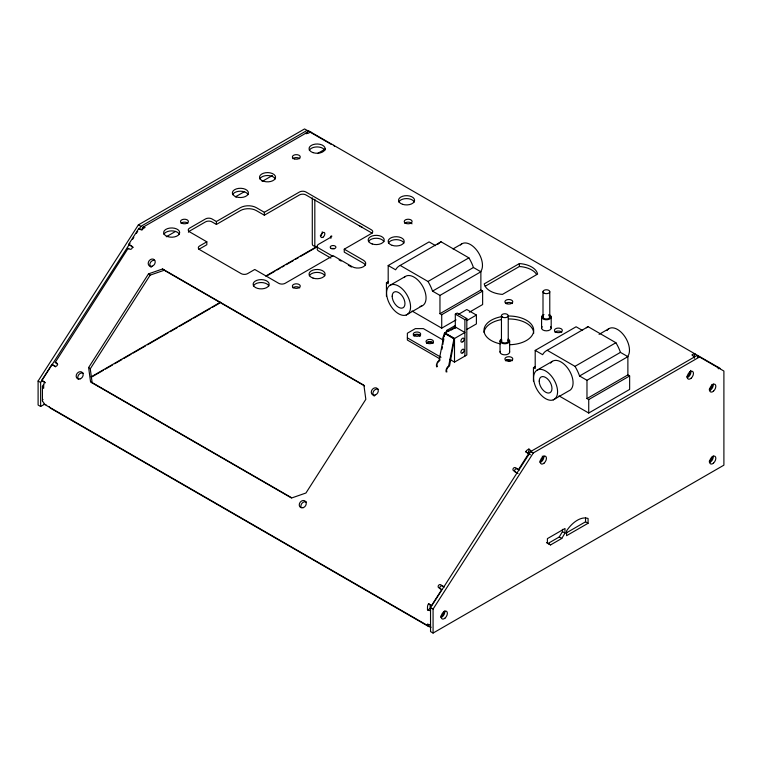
<?xml version="1.0" encoding="UTF-8"?>
<svg xmlns="http://www.w3.org/2000/svg" width="762" height="762" viewBox="0 0 762 762"><rect width="100%" height="100%" fill="white"/><g stroke="black" fill="none" stroke-linecap="round" stroke-linejoin="round"><path stroke-width="1.14" d="M446.932 371.923A3.391 1.953 -60 0 1 448.723 366.636A1.581 0.914 -60 0 0 449.704 365.074L454.504 338.652L444.922 333.118L444.37 333.28L439.083 360.483A4.181 2.41 -60 0 0 436.874 367.008M441.998 349.196L442.417 346.901M443.455 341.157L443.875 338.861M444.294 336.566L444.922 333.118M454.504 338.652L453.962 338.823L448.666 366.017A4.181 2.41 -60 0 0 446.132 371.942M306.591 133.798L308.381 130.693L720.471 368.608M454.981 325.669L446.999 330.279L442.998 337.204L442.998 344.3M693.449 357.149L695.239 354.044A4.305 2.486 -60 0 0 693.087 354.254L691.886 354.949A4.305 2.486 60 0 1 694.525 358.226M697.392 357.349L698.287 355.797M546.468 542.611L548.068 543.439L559.251 536.981L562.451 531.628L562.451 529.323M561.784 538.448L564.985 533.095L564.985 528.485L547.402 538.629L547.402 543.249L550.602 544.906L561.784 538.448L559.251 536.981M45.377 382.819L41.7 380.371L51.911 364.398L54.959 366.16A1.791 1.457 -52.3 0 0 57.188 365.379A1.791 1.457 -52.3 0 0 56.883 363.141L55.235 362.379L57.683 364.36M133.34 247.383L128.645 244.354L138.855 228.381L141.903 230.143A4.305 2.486 -60 0 1 143.875 228.152L145.085 227.457A4.305 2.486 60 0 0 142.037 229.219M55.235 362.379L128.111 248.374L129.759 249.126A1.791 1.457 -52.3 0 0 131.997 248.355A1.791 1.457 -52.3 0 0 131.693 246.107L128.645 244.354M88.621 367.551L148.504 273.863L162.563 268.976L363.912 385.22L365.827 399.336L305.943 493.014L291.884 497.9L90.535 381.657L88.621 367.551L90.268 368.818L92.183 382.934L291.475 497.996M90.268 368.818L150.152 275.139L164.211 270.253L364.531 385.905M44.748 404.117L40.634 406.489L38.1 405.022L38.1 381.038L138.37 224.885L304.562 128.94L331.46 144.475M40.634 406.489L40.634 382.495L129.978 243.373M132.55 239.363L133.836 237.363M136.408 233.363L137.693 231.362M138.979 229.352L140.903 226.352L307.096 130.407M430.54 607.609L530.809 451.456L696.992 355.511L723.9 371.046L723.9 465.153L433.073 633.06L430.54 631.593L430.54 607.609L433.073 609.067L433.073 633.06M433.073 609.067L533.343 452.923L699.535 356.978M527.361 453.009L528.895 451.98L528.895 449.047L527.685 449.742A4.305 2.486 -60 0 0 525.713 451.733L530.4 454.762M142.932 227.247L305.924 133.14M166.316 236.753L175.584 231.4M235.344 196.901L244.612 191.548M262.128 181.442L272.434 175.489M317.478 153.543L325.431 148.952M198.911 249.431A4.524 2.61 0 0 1 199.634 248.888L206.826 244.735L206.826 241.811L189.567 231.839A4.524 2.61 0 0 1 189.567 228.152L205.55 218.923A4.524 2.61 0 0 1 211.941 218.923L216.408 221.513L240.382 207.674A11.297 6.525 0 0 1 256.356 207.674L264.347 212.284L299.504 191.986A4.524 2.61 0 0 1 305.895 191.986L371.408 229.81A4.524 2.61 0 0 1 371.408 233.505L344.243 249.184L344.243 252.117L363.426 263.185A7.906 4.562 0 0 1 365.474 265.233M188.395 232.248A4.524 2.61 0 0 1 189.567 231.086L205.55 221.856A4.524 2.61 0 0 1 211.941 221.856L216.408 224.438L240.382 210.598A11.297 6.525 0 0 1 256.356 210.598L264.347 215.217L299.504 194.92A4.524 2.61 0 0 1 305.895 194.92L371.408 232.743A4.524 2.61 0 0 1 372.132 233.286M206.826 241.811L199.634 245.955A4.524 2.61 0 0 0 199.634 249.65L241.183 273.634A4.524 2.61 0 0 0 247.574 273.634L254.765 269.481L278.73 283.321A4.524 2.61 0 0 0 285.121 283.321L333.061 255.641L352.235 266.719A7.906 4.562 0 0 0 363.426 266.719A7.906 4.562 0 0 0 363.426 260.261L344.243 249.184M91.088 376.895L220.523 302.171M265.719 276.073L317.078 246.421M92.021 376.819L103.327 370.294M105.375 369.113L112.576 364.95M114.624 363.769L121.825 359.616M123.873 358.426L131.074 354.273M133.121 353.092L145.456 345.967M147.514 344.786L168.069 332.918M170.126 331.727L177.317 327.574M179.375 326.393L191.7 319.268M193.758 318.087L210.198 308.591M212.255 307.4L219.446 303.247M267.748 275.368L274.939 271.215M276.997 270.024L280.083 268.243M282.14 267.062L284.188 265.871M286.245 264.681L293.437 260.528M295.494 259.347L298.58 257.566M300.638 256.375L316.049 247.479M386.429 296.237L386.429 282.769L388.191 283.788L388.191 265.519L429.101 241.897L435.597 245.65M388.191 265.519L395.621 269.805A29.108 16.802 60 0 1 400.183 265.424L441.084 241.811L468.887 257.861A29.108 16.802 60 0 1 473.44 267.5L480.87 271.786L480.87 290.055L439.96 313.677L439.96 295.408L480.87 271.786M386.429 282.769L388.477 281.588M389.839 285.407L405.346 276.463M453.028 248.926L461.753 243.897M400.183 265.424L427.977 281.473L468.887 257.861M427.977 281.473A29.108 16.802 60 0 1 432.53 291.122L473.44 267.5M406.213 315.001A16.945 9.782 60 0 0 402.755 289.37A16.945 9.782 60 0 0 386.763 295.418A16.945 9.782 60 0 0 406.213 315.001L421.719 306.057M519.379 263.576L484.232 283.874A20.612 11.906 0 0 0 502.444 294.389L537.601 274.101A20.612 11.906 0 0 0 519.379 263.576L519.379 266.51L485.232 286.226M439.96 313.677L441.722 314.687L482.632 291.074L482.632 304.543L469.335 312.22M455.305 328.241L455.305 314.135L457.219 313.03L466.811 318.564L466.811 355.006L454.504 362.112L449.713 359.34M458.181 314.506L466.811 309.524L476.393 315.058L476.393 323.917L466.811 329.451M412.032 311.02L441.722 328.155L456.038 319.897M455.305 314.135L464.896 319.669L466.811 318.564M466.811 320.592L476.393 315.058M450.913 330.232L455.905 327.355M454.504 338.49L464.896 332.499L455.305 326.955L444.922 332.956L454.504 338.49L454.504 362.112M533.448 381.114L533.448 367.646L535.2 368.656L535.2 350.396L576.11 326.774L582.616 330.527M535.2 350.396L542.63 354.682A29.108 16.802 60 0 1 547.192 350.301L588.102 326.688L615.896 342.729A29.108 16.802 60 0 1 620.449 352.377L627.878 356.664L627.878 374.933L586.978 398.555L586.978 380.286L627.878 356.664M533.448 367.646L535.486 366.465M536.848 370.284L552.355 361.34M599.075 334.366L608.762 328.774M547.192 350.301L574.986 366.351L615.896 342.729M574.986 366.351A29.108 16.802 60 0 1 579.549 375.99L620.449 352.377M553.231 399.879A16.945 9.782 60 0 0 549.764 374.247A16.945 9.782 60 0 0 533.771 380.286A16.945 9.782 60 0 0 553.231 399.879L568.728 390.925A16.945 9.782 60 0 0 568.728 369.599A16.945 9.782 60 0 0 550.583 363.122M586.978 398.555L588.731 399.564L629.641 375.952L629.641 389.42L588.731 413.033L559.041 395.897M444.322 587.016L440.693 584.73A1.791 1.457 -52.3 0 0 438.464 585.511A1.791 1.457 -52.3 0 0 438.769 587.75L441.808 589.502L431.606 605.476L428.558 603.723A4.305 2.486 -60 0 0 427.492 607.009L427.492 609.886L430.892 608.486M566.09 533.038L585.54 521.808L588.073 523.275L588.073 518.474A24.003 13.859 -60 0 0 566.585 530.885L566.585 535.676L588.073 523.275M480.87 290.055L482.632 291.074M627.878 374.933L629.641 375.952M432.53 291.122L439.96 295.408M579.549 375.99L586.978 380.286M332.927 256.327L318.526 248.021A4.524 2.61 0 0 1 318.526 244.326L331.46 236.858C333.032 235.039 329.003 236.077 330.956 238.325M339.1 259.89L341.157 261.08M348.348 265.233L351.434 267.014M330.87 258.07L318.526 250.946A4.524 2.61 0 0 1 317.354 248.422M506.72 359.597L509.807 361.378M446.999 330.279L448.913 331.384M444.37 333.28L453.962 338.823M442.722 339.804L423.348 328.622L415.357 328.622L407.365 333.232L407.365 340.062L439.998 358.902M407.365 337.842L441.027 357.273M138.37 224.885L140.903 226.352M530.809 451.456L533.343 452.923M525.713 451.733L528.752 453.485L518.551 469.459L515.503 467.706A1.791 1.457 -52.3 0 0 513.274 468.478A1.791 1.457 -52.3 0 0 513.578 470.716L517.979 473.554M519.179 470.144L517.15 468.973A1.791 1.457 -52.3 0 0 514.922 469.754A1.791 1.457 -52.3 0 0 515.226 471.992L515.369 472.078M562.451 531.628L564.985 533.095M548.068 543.439L550.602 544.906M55.588 366.846L51.911 364.398M41.7 380.371L44.748 382.124A4.305 2.486 -60 0 0 43.682 385.42L43.682 388.296A4.305 2.486 0 0 1 43.682 384.781M38.1 381.038L40.634 382.495M44.577 404.393L428.387 625.983M515.522 472.173L516.055 472.545M528.895 451.98L529.399 452.857M443.179 586.559L442.341 586.007A1.791 1.457 -52.3 0 0 440.112 586.778A1.791 1.457 -52.3 0 0 440.417 589.026M138.855 228.381L140.503 229.657M162.563 268.976L164.211 270.253M148.504 273.863L150.152 275.139M428.558 603.723L430.206 604.99L430.025 608.419M90.535 381.657L92.183 382.934M128.692 248.898L128.111 248.374M588.731 399.564L588.731 413.033M585.54 517.969L585.54 521.808M551.193 316.992L551.193 328.07M549.773 291.713L549.773 316.992M543.001 291.713L543.001 316.992M541.582 316.992L541.582 328.07M509.645 340.985L509.645 352.054M508.235 315.706L508.235 340.985M501.453 315.706L501.453 340.985M500.043 340.985L500.043 352.054M464.896 319.669L464.896 356.111M441.722 314.687L441.722 328.155M314.82 199.292L314.82 245.116A4.524 2.61 -60 0 0 317.192 247.317M312.287 197.834L312.287 243.65A4.524 2.61 -60 0 0 314.658 245.85M264.347 212.284L264.347 215.217M216.408 221.513L216.408 224.438M42.424 386.534L42.424 400.669M440.017 359.893A1.581 0.914 -60 0 1 439.131 361.102A3.391 1.953 -60 0 0 437.54 362.969M437.34 366.389A3.391 1.953 -60 0 1 437.083 365.903M436.969 365.274A3.391 1.953 -60 0 1 437.007 364.541M508.235 339.023A4.801 2.772 0 0 1 508.235 342.948A4.801 2.772 0 0 1 501.444 342.948A4.801 2.772 0 0 1 501.444 339.023M507.778 340.004A3.391 1.953 0 0 1 504.844 342.938A3.391 1.953 0 0 1 501.901 340.004M509.483 351.339A4.801 2.772 0 0 1 504.844 354.825A4.801 2.772 0 0 1 500.205 351.339M548.792 314.592A4.801 2.772 0 0 1 550.069 318.783A4.801 2.772 0 0 1 542.706 318.783A4.801 2.772 0 0 1 543.982 314.592M548.783 315.611A3.391 1.953 0 0 1 548.983 318.249A3.391 1.953 0 0 1 544.439 318.602A3.391 1.953 0 0 1 543.449 316.02M550.545 326.679A4.801 2.772 0 0 1 546.392 330.841A4.801 2.772 0 0 1 542.23 326.679M331.632 248.679A2.857 1.648 0 0 1 334.489 248.679M322.231 231.772A2.857 1.648 -60 0 1 320.278 235.839M711.927 384.477A2.857 1.648 -60 0 1 711.603 387.477A2.857 1.648 -60 0 1 709.165 389.258M689.553 371.561A2.857 1.648 -60 0 1 689.239 374.561A2.857 1.648 -60 0 1 686.8 376.342M712.127 456.886A2.857 1.648 -60 0 1 711.403 459.753A2.857 1.648 -60 0 1 709.165 461.22M542.22 456.133A2.857 1.648 -60 0 1 542.401 459.105A2.857 1.648 -60 0 1 539.782 461.21M443.474 611.429A2.857 1.648 -60 0 1 443.151 614.429A2.857 1.648 -60 0 1 440.712 616.21M362.541 227.371A9.039 5.22 60 0 1 359.235 225.457M519.379 266.51A20.612 11.906 0 0 1 536.572 274.415M368.456 241.687A8.02 4.629 0 0 1 376.209 238.258A8.02 4.629 0 0 1 383.953 241.687M163.916 234.315A8.02 4.629 0 0 1 171.669 230.876A8.02 4.629 0 0 1 179.422 234.315M388.43 243.078A8.02 4.629 0 0 1 396.183 239.639A8.02 4.629 0 0 1 403.927 243.078M309.334 150.362A8.02 4.629 0 0 1 317.078 146.923A8.02 4.629 0 0 1 324.831 150.362M253.403 285.979A8.02 4.629 0 0 1 261.156 282.54A8.02 4.629 0 0 1 268.9 285.979M181.023 223.295A3.953 2.286 0 0 1 187.881 223.295M426.977 343.319A2.857 1.648 0 0 1 429.739 342.1A2.857 1.648 0 0 1 432.502 343.319M508.835 316.02A24.86 14.354 0 0 1 533.686 330.06A24.86 14.354 0 0 1 509.911 344.71M500.339 343.862A24.86 14.354 0 0 1 483.984 330.06A24.86 14.354 0 0 1 501.367 316.687M484.032 332.365A24.86 14.354 0 0 1 501.367 319.611M508.835 318.954A24.86 14.354 0 0 1 533.695 333.299M414.195 335.947A2.857 1.648 0 0 1 417.328 334.737A2.857 1.648 0 0 1 419.814 336.366M505.416 303.562A3.953 2.286 0 0 1 512.264 303.562M292.884 287.874A3.953 2.286 0 0 1 299.733 287.874M232.629 194.643A8.02 4.629 0 0 1 240.382 191.205A8.02 4.629 0 0 1 248.126 194.643M404.736 223.295A3.953 2.286 0 0 1 408.68 222.18A3.953 2.286 0 0 1 411.985 223.847M398.821 202.025A8.02 4.629 0 0 1 406.565 198.587A8.02 4.629 0 0 1 414.318 202.025M259.794 178.956A8.02 4.629 0 0 1 267.548 175.527A8.02 4.629 0 0 1 275.292 178.956M309.334 275.825A8.02 4.629 0 0 1 317.078 272.396A8.02 4.629 0 0 1 324.831 275.825M292.884 158.715A3.953 2.286 0 0 1 299.733 158.715M554.946 332.165A3.953 2.286 0 0 1 561.794 332.165M505.416 360.759A3.953 2.286 0 0 1 512.264 360.759M374.294 396.097A3.953 3.219 -52.3 0 1 373.628 391.154A3.953 3.219 -52.3 0 1 378.552 389.439M151.219 267.3A3.953 3.219 -52.3 0 1 150.295 262.814A3.953 3.219 -52.3 0 1 154.676 260.347M301.152 507.521A3.953 3.219 -52.3 0 1 302.247 503.034A3.953 3.219 -52.3 0 1 306.524 502.129M78.543 379.457A3.953 3.219 -52.3 0 1 78.829 374.628A3.953 3.219 -52.3 0 1 83.449 373.332M430.54 625.773A4.305 2.486 -60 0 1 427.492 624.011A4.305 2.486 0 0 0 430.54 624.745M717.423 366.846A4.305 2.486 -60 0 1 718.318 368.818M333.613 145.256A4.305 2.486 -60 0 1 334.404 146.38M528.895 449.047A4.305 2.486 60 0 1 531.533 452.333M305.438 133.588A4.305 2.486 60 0 1 308.077 133.36L309.277 132.664A4.305 2.486 -60 0 1 311.429 132.445M45.939 404.517A4.305 2.486 -60 0 1 43.682 402.422A4.305 2.486 0 0 1 42.996 399.421M430.54 610.619A4.305 2.486 0 0 1 427.492 609.886M713.184 455.943A4.41 2.543 -60 0 1 709.374 462.553M444.732 610.933A4.41 2.543 -60 0 1 440.912 617.544M713.184 383.981A4.41 2.543 -60 0 1 709.374 390.592M690.505 370.38A4.41 2.543 -60 0 1 690.277 374.494A4.41 2.543 -60 0 1 687 377.676M543.801 455.943A4.41 2.543 -60 0 1 539.991 462.553M606.99 330.556A16.945 9.782 60 0 1 623.916 335.309A16.945 9.782 60 0 1 627.193 357.026M586.33 327.774A29.108 16.802 60 0 1 588.102 326.688M460.505 244.993A16.945 9.782 60 0 1 476.907 250.431A16.945 9.782 60 0 1 480.736 271.501M404.098 277.558A16.945 9.782 60 0 1 422.815 286.55A16.945 9.782 60 0 1 420.072 306.419M437.798 244.373A29.108 16.802 60 0 1 441.084 241.811M413.356 335.813A3.724 2.153 0 0 1 416.957 334.213A3.724 2.153 0 0 1 420.557 335.813M426.51 342.671A3.724 2.153 0 0 1 430.225 341.614A3.724 2.153 0 0 1 433.34 343.195M431.178 627.231A6.782 3.915 0 0 1 428.139 626.221L51.025 408.489A6.782 3.915 0 0 1 49.273 406.737M462.905 341.7A2.257 1.305 -60 0 0 463.629 338.195A2.257 1.305 -60 0 0 460.953 340.566A2.257 1.305 -60 0 0 462.905 341.7M462.905 352.768A2.257 1.305 -60 0 0 463.629 349.263A2.257 1.305 -60 0 0 460.953 351.634A2.257 1.305 -60 0 0 462.905 352.768M502.444 317.087A3.391 1.953 0 0 0 508.111 316.211A3.391 1.953 0 0 0 503.968 313.811A3.391 1.953 0 0 0 502.444 317.087M543.992 293.103A3.391 1.953 0 0 0 549.659 292.227A3.391 1.953 0 0 0 545.506 289.827A3.391 1.953 0 0 0 543.992 293.103M331.041 248.345A2.857 1.648 0 0 0 335.823 247.612A2.857 1.648 0 0 0 332.318 245.593A2.857 1.648 0 0 0 331.041 248.345M323.336 236.925A2.857 1.648 -60 0 0 324.241 232.496A2.857 1.648 -60 0 0 320.859 235.496A2.857 1.648 -60 0 0 323.336 236.925M372.199 243.973A8.02 4.629 0 0 0 384.229 239.963A8.02 4.629 0 0 0 372.199 235.953A8.02 4.629 0 0 0 372.199 243.973M167.659 236.591A8.02 4.629 0 0 0 179.689 232.581A8.02 4.629 0 0 0 167.659 228.571A8.02 4.629 0 0 0 167.659 236.591M392.173 245.354A8.02 4.629 0 0 0 404.203 241.344A8.02 4.629 0 0 0 392.173 237.334A8.02 4.629 0 0 0 392.173 245.354M313.068 152.638A8.02 4.629 0 0 0 325.107 148.628A8.02 4.629 0 0 0 313.068 144.618A8.02 4.629 0 0 0 313.068 152.638M255.48 287.522A8.02 4.629 0 0 0 268.9 285.445A8.02 4.629 0 0 0 259.08 279.768A8.02 4.629 0 0 0 255.48 287.522M182.47 223.485A3.953 2.286 0 0 0 188.405 221.513A3.953 2.286 0 0 0 182.47 219.532A3.953 2.286 0 0 0 182.47 223.485M506.863 303.752A3.953 2.286 0 0 0 512.788 301.771A3.953 2.286 0 0 0 506.863 299.799A3.953 2.286 0 0 0 506.863 303.752M293.513 287.703A3.953 2.286 0 0 0 300.133 286.683A3.953 2.286 0 0 0 295.285 283.883A3.953 2.286 0 0 0 293.513 287.703M236.372 196.92A8.02 4.629 0 0 0 248.402 192.91A8.02 4.629 0 0 0 236.372 188.9A8.02 4.629 0 0 0 236.372 196.92M405.365 223.123A3.953 2.286 0 0 0 411.985 222.104A3.953 2.286 0 0 0 407.146 219.304A3.953 2.286 0 0 0 405.365 223.123M402.555 204.302A8.02 4.629 0 0 0 414.585 200.292A8.02 4.629 0 0 0 402.555 196.282A8.02 4.629 0 0 0 402.555 204.302M261.871 180.499A8.02 4.629 0 0 0 275.292 178.422A8.02 4.629 0 0 0 265.471 172.755A8.02 4.629 0 0 0 261.871 180.499M313.068 278.111A8.02 4.629 0 0 0 325.107 274.101A8.02 4.629 0 0 0 313.068 270.081A8.02 4.629 0 0 0 313.068 278.111M294.332 158.906A3.953 2.286 0 0 0 300.266 156.934A3.953 2.286 0 0 0 294.332 154.953A3.953 2.286 0 0 0 294.332 158.906M556.393 332.346A3.953 2.286 0 0 0 562.327 330.375A3.953 2.286 0 0 0 556.393 328.393A3.953 2.286 0 0 0 556.393 332.346M506.044 360.588A3.953 2.286 0 0 0 512.655 359.559A3.953 2.286 0 0 0 507.816 356.768A3.953 2.286 0 0 0 506.044 360.588M375.247 394.983A3.953 3.219 -52.3 0 0 377.552 388.696A3.953 3.219 -52.3 0 0 371.523 390.792A3.953 3.219 -52.3 0 0 375.247 394.983M152.171 266.195A3.953 3.219 -52.3 0 0 154.476 259.909A3.953 3.219 -52.3 0 0 148.447 262.004A3.953 3.219 -52.3 0 0 152.171 266.195M303.219 507.673A3.953 3.219 -52.3 0 0 305.524 501.386A3.953 3.219 -52.3 0 0 299.495 503.482A3.953 3.219 -52.3 0 0 303.219 507.673M80.143 378.876A3.953 3.219 -52.3 0 0 82.448 372.589A3.953 3.219 -52.3 0 0 76.419 374.685A3.953 3.219 -52.3 0 0 80.143 378.876M713.518 463.086A4.41 2.543 -60 0 0 714.918 456.257A4.41 2.543 -60 0 0 709.708 460.886A4.41 2.543 -60 0 0 713.518 463.086M445.065 618.077A4.41 2.543 -60 0 0 446.465 611.248A4.41 2.543 -60 0 0 441.246 615.877A4.41 2.543 -60 0 0 445.065 618.077M713.518 391.125A4.41 2.543 -60 0 0 714.918 384.296A4.41 2.543 -60 0 0 709.708 388.925A4.41 2.543 -60 0 0 713.518 391.125M691.153 378.209A4.41 2.543 -60 0 0 692.544 371.38A4.41 2.543 -60 0 0 687.334 376.009A4.41 2.543 -60 0 0 691.153 378.209M544.135 463.086A4.41 2.543 -60 0 0 545.535 456.257A4.41 2.543 -60 0 0 540.325 460.877A4.41 2.543 -60 0 0 544.135 463.086M539.201 381.114A9.039 5.22 60 0 0 548.783 393.04A9.039 5.22 60 0 0 548.783 380.257A9.039 5.22 60 0 0 539.201 381.114M392.182 296.237A9.039 5.22 60 0 0 401.774 308.162A9.039 5.22 60 0 0 401.774 295.38A9.039 5.22 60 0 0 392.182 296.237M414.318 335.68A3.724 2.153 0 0 0 420.557 334.708A3.724 2.153 0 0 0 415.985 332.08A3.724 2.153 0 0 0 414.318 335.68M427.101 343.062A3.724 2.153 0 0 0 433.34 342.09A3.724 2.153 0 0 0 428.768 339.461A3.724 2.153 0 0 0 427.101 343.062"/></g></svg>
